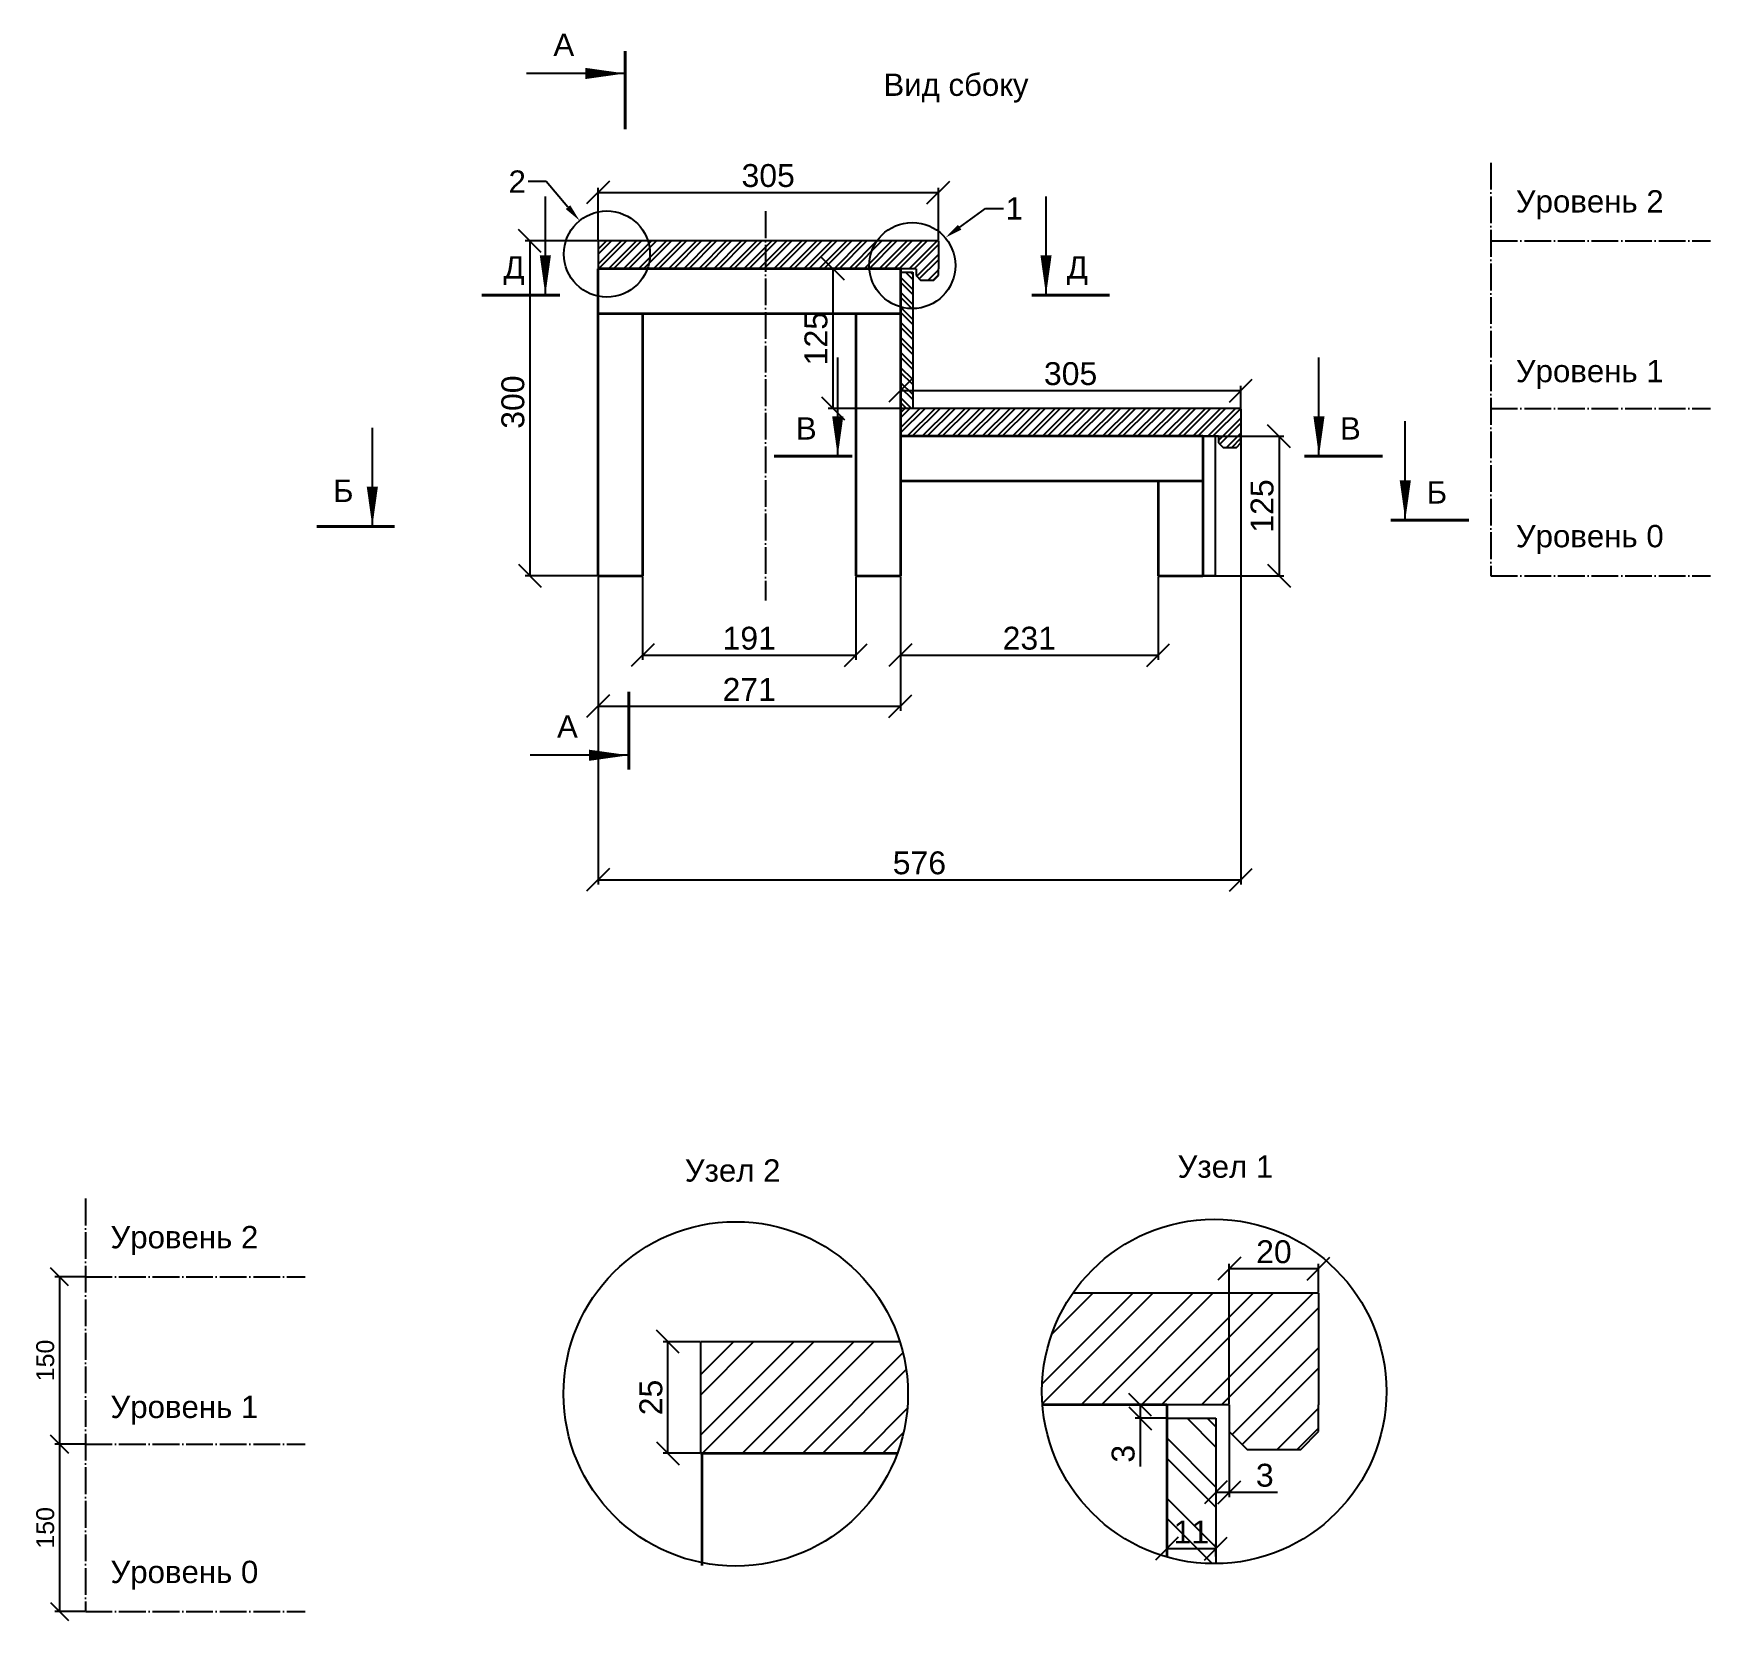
# Model space of a CAD drawing. Header units: millimetres. Extents: x 63961 to 114418, y 167972 to 194301.
# Drawn here: x 102168 to 103670, y 188816 to 190238 of the extents above; entities that cross this region are included whole.
import ezdxf
from ezdxf import colors
from ezdxf.entities.mleader import LeaderData, LeaderLine
from ezdxf.math import Vec2, Vec3

# ---------------------------------------------------------------- set-up
doc = ezdxf.new("R2010")
doc.units = ezdxf.units.MM
doc.linetypes.add('ACAD_ISO04W100', pattern=[30, 24, -3, 0, -3])
for name, color, linetype in [('Доска МПК 11х145х3000', 32, 'Continuous'), ('Заливка доски', 32, 'Continuous'), ('Заливка ступени', 52, 'Continuous'), ('Оси', 120, 'ACAD_ISO04W100'), ('Размеры', 140, 'Continuous'), ('Ступень СМ305', 52, 'Continuous')]:
    doc.layers.add(name, color=color, linetype=linetype)
doc.layers.add('Профиль 40x40', color=7, linetype='Continuous', lineweight=35)
doc.styles.get("Standard").update_dxf_attribs({"font": 'arial.ttf'})
doc.dimstyles.new('Копия Аннотативный', dxfattribs={"dimscale": 0, "dimtxt": 20.5, "dimasz": 20.5, "dimexe": 4.25, "dimexo": 0.625, "dimgap": 4.625, "dimtad": 1, "dimtxsty": 'Standard', "dimblk": 'OBLIQUE', "dimcen": 20.5, "dimclrd": 4, "dimclrt": 4, "dimadec": 0, "dimazin": 0, "dimtfac": 1, "dimtmove": 0, "dimatfit": 3, "dimfxl": 1, "dimtfillclr": 4, "dimarcsym": 0})

# ---------------------------------------------------------------- blocks, each defined once
blk = doc.blocks.new('Ступень из ДПК CM 305')
at = {"layer": 'Ступень СМ305'}
for p, q in [((103547.4, 186120.8), (103242.4, 186120.8)), ((103242.4, 186120.8), (103242.4, 186095.8)), ((103547.4, 186120.8), (103547.4, 186095.8)), ((103527.4, 186095.8), (103242.4, 186095.8)), ((103527.4, 186095.8), (103524.4, 186095.8)), ((103527.4, 186095.8), (103527.4, 186089.8)), ((103527.4, 186089.8), (103531.4, 186085.8)), ((103531.4, 186085.8), (103543.4, 186085.8)), ((103543.4, 186085.8), (103547.4, 186089.8)), ((103547.4, 186089.8), (103547.4, 186095.8))]:
    blk.add_line(p, q, dxfattribs=at)
blk = doc.blocks.new('_Oblique')
at = {"color": 0, "linetype": 'ByBlock', "lineweight": -2}
blk.add_line((-0.5, -0.5), (0.5, 0.5), dxfattribs=at)
blk = doc.blocks.new('*D112')
at = {"layer": 'Defpoints', "color": 0, "transparency": 16777216}
for p in [(102673.5, 190051.8), (102612.4, 189751.8), (102673.5, 189751.8)]:
    blk.add_point(p, dxfattribs=at)
at = {"layer": 'Размеры', "color": 0, "lineweight": -2, "transparency": 16777216}
for p, q in [((102672.9, 190051.8), (102608.2, 190051.8)), ((102672.9, 189751.8), (102608.2, 189751.8))]:
    blk.add_line(p, q, dxfattribs=at)
at = {"layer": 'Размеры', "color": 4, "lineweight": -2, "transparency": 16777216}
blk.add_line((102612.4, 190051.8), (102612.4, 189751.8), dxfattribs=at)
at = {"layer": 'Размеры', "color": 4, "lineweight": -2, "transparency": 16777216, "xscale": 20.5, "yscale": 20.5, "zscale": 20.5}
for p, rotation in [((102612.4, 190051.8), 90), ((102612.4, 189751.8), 270)]:
    blk.add_blockref('_Oblique', p, dxfattribs=dict(at, rotation=rotation))
at = {"layer": 'Размеры', "color": 4, "transparency": 16777216, "insert": (102597.3, 189907.4), "char_height": 20.5, "attachment_point": 5, "rotation": 90}
blk.add_mtext('300', dxfattribs=at)
blk = doc.blocks.new('*D113')
at = {"layer": 'Defpoints', "color": 0, "transparency": 16777216}
for p in [(102978.5, 190095.2), (102673.5, 190051.8), (102978.5, 190051.8)]:
    blk.add_point(p, dxfattribs=at)
at = {"layer": 'Заливка ступени', "color": 0, "lineweight": -2, "transparency": 16777216}
for p, q in [((102673.5, 190052.4), (102673.5, 190099.4)), ((102978.5, 190052.4), (102978.5, 190099.4))]:
    blk.add_line(p, q, dxfattribs=at)
at = {"layer": 'Заливка ступени', "color": 4, "lineweight": -2, "transparency": 16777216}
blk.add_line((102673.5, 190095.2), (102978.5, 190095.2), dxfattribs=at)
at = {"layer": 'Заливка ступени', "color": 4, "lineweight": -2, "transparency": 16777216, "xscale": 20.5, "yscale": 20.5, "zscale": 20.5, "rotation": 180}
blk.add_blockref('_Oblique', (102673.5, 190095.2), dxfattribs=at)
at = {"layer": 'Заливка ступени', "color": 4, "lineweight": -2, "transparency": 16777216, "xscale": 20.5, "yscale": 20.5, "zscale": 20.5}
blk.add_blockref('_Oblique', (102978.5, 190095.2), dxfattribs=at)
at = {"layer": 'Заливка ступени', "color": 4, "transparency": 16777216, "insert": (102826, 190110.3), "char_height": 20.5, "attachment_point": 5}
blk.add_mtext('305', dxfattribs=at)
blk = doc.blocks.new('*D114')
at = {"layer": 'Defpoints', "color": 0, "transparency": 16777216}
for p in [(103249.5, 189917.7), (102944.5, 189901.8), (103249.5, 189901.8)]:
    blk.add_point(p, dxfattribs=at)
at = {"layer": 'Размеры', "color": 0, "lineweight": -2, "transparency": 16777216}
for p, q in [((102944.5, 189902.4), (102944.5, 189921.9)), ((103249.5, 189902.4), (103249.5, 189921.9))]:
    blk.add_line(p, q, dxfattribs=at)
at = {"layer": 'Размеры', "color": 4, "lineweight": -2, "transparency": 16777216}
blk.add_line((102944.5, 189917.7), (103249.5, 189917.7), dxfattribs=at)
at = {"layer": 'Размеры', "color": 4, "lineweight": -2, "transparency": 16777216, "xscale": 20.5, "yscale": 20.5, "zscale": 20.5, "rotation": 180}
blk.add_blockref('_Oblique', (102944.5, 189917.7), dxfattribs=at)
at = {"layer": 'Размеры', "color": 4, "lineweight": -2, "transparency": 16777216, "xscale": 20.5, "yscale": 20.5, "zscale": 20.5}
blk.add_blockref('_Oblique', (103249.5, 189917.7), dxfattribs=at)
at = {"layer": 'Размеры', "color": 4, "transparency": 16777216, "insert": (103097, 189932.8), "char_height": 20.5, "attachment_point": 5}
blk.add_mtext('305', dxfattribs=at)
blk = doc.blocks.new('*D115')
at = {"layer": 'Defpoints', "color": 0, "transparency": 16777216}
for p in [(103215.5, 189876.8), (103215.5, 189751.8), (103283.8, 189751.8)]:
    blk.add_point(p, dxfattribs=at)
at = {"layer": 'Размеры', "color": 0, "lineweight": -2, "transparency": 16777216}
for p, q in [((103216.2, 189876.8), (103288, 189876.8)), ((103216.2, 189751.8), (103288, 189751.8))]:
    blk.add_line(p, q, dxfattribs=at)
at = {"layer": 'Размеры', "color": 4, "lineweight": -2, "transparency": 16777216}
blk.add_line((103283.8, 189876.8), (103283.8, 189751.8), dxfattribs=at)
at = {"layer": 'Размеры', "color": 4, "lineweight": -2, "transparency": 16777216, "xscale": 20.5, "yscale": 20.5, "zscale": 20.5}
for p, rotation in [((103283.8, 189876.8), 90), ((103283.8, 189751.8), 270)]:
    blk.add_blockref('_Oblique', p, dxfattribs=dict(at, rotation=rotation))
at = {"layer": 'Размеры', "color": 4, "transparency": 16777216, "insert": (103268.7, 189814.3), "char_height": 20.5, "attachment_point": 5, "rotation": 90}
blk.add_mtext('125', dxfattribs=at)
blk = doc.blocks.new('*D116')
at = {"layer": 'Defpoints', "color": 0, "transparency": 16777216}
for p in [(102944.5, 190026.8), (102884, 189901.8), (102944.5, 189901.8)]:
    blk.add_point(p, dxfattribs=at)
at = {"layer": 'Размеры', "color": 0, "lineweight": -2, "transparency": 16777216}
for p, q in [((102943.9, 190026.8), (102879.8, 190026.8)), ((102943.9, 189901.8), (102879.8, 189901.8))]:
    blk.add_line(p, q, dxfattribs=at)
at = {"layer": 'Размеры', "color": 4, "lineweight": -2, "transparency": 16777216}
blk.add_line((102884, 190026.8), (102884, 189901.8), dxfattribs=at)
at = {"layer": 'Размеры', "color": 4, "lineweight": -2, "transparency": 16777216, "xscale": 20.5, "yscale": 20.5, "zscale": 20.5}
for p, rotation in [((102884, 190026.8), 90), ((102884, 189901.8), 270)]:
    blk.add_blockref('_Oblique', p, dxfattribs=dict(at, rotation=rotation))
at = {"layer": 'Размеры', "color": 4, "transparency": 16777216, "insert": (102868.9, 189964.3), "char_height": 20.5, "attachment_point": 5, "rotation": 90}
blk.add_mtext('125', dxfattribs=at)
blk = doc.blocks.new('*D135')
at = {"layer": 'Defpoints', "color": 0, "transparency": 16777216}
for p in [(103183.2, 189008.8), (103159.3, 188996.8), (103183.2, 188996.8)]:
    blk.add_point(p, dxfattribs=at)
at = {"layer": 'Размеры', "color": 0, "lineweight": -2, "transparency": 16777216}
for p, q in [((103182.6, 189008.8), (103155, 189008.8)), ((103182.6, 188996.8), (103155, 188996.8))]:
    blk.add_line(p, q, dxfattribs=at)
at = {"layer": 'Размеры', "color": 4, "lineweight": -2, "transparency": 16777216}
for p, q in [((103159.3, 189008.8), (103159.3, 188996.8)), ((103159.3, 188996.8), (103159.3, 188953.6))]:
    blk.add_line(p, q, dxfattribs=at)
at = {"layer": 'Размеры', "color": 4, "lineweight": -2, "transparency": 16777216, "xscale": 20.5, "yscale": 20.5, "zscale": 20.5}
for p, rotation in [((103159.3, 189008.8), 90), ((103159.3, 188996.8), 270)]:
    blk.add_blockref('_Oblique', p, dxfattribs=dict(at, rotation=rotation))
at = {"layer": 'Размеры', "color": 4, "transparency": 16777216, "insert": (103144.2, 188965), "char_height": 20.5, "attachment_point": 5, "rotation": 90}
blk.add_mtext('3', dxfattribs=at)
blk = doc.blocks.new('*D136')
at = {"layer": 'Defpoints', "color": 0, "transparency": 16777216}
for p in [(103227.2, 188996.8), (103239.2, 188996.8), (103239.2, 188930.5)]:
    blk.add_point(p, dxfattribs=at)
at = {"layer": 'Размеры', "color": 0, "lineweight": -2, "transparency": 16777216}
for p, q in [((103227.2, 188996.2), (103227.2, 188926.2)), ((103239.2, 188996.2), (103239.2, 188926.2))]:
    blk.add_line(p, q, dxfattribs=at)
at = {"layer": 'Размеры', "color": 4, "lineweight": -2, "transparency": 16777216}
for p, q in [((103227.2, 188930.5), (103239.2, 188930.5)), ((103239.2, 188930.5), (103282.4, 188930.5))]:
    blk.add_line(p, q, dxfattribs=at)
at = {"layer": 'Размеры', "color": 4, "lineweight": -2, "transparency": 16777216, "xscale": 20.5, "yscale": 20.5, "zscale": 20.5, "rotation": 180}
blk.add_blockref('_Oblique', (103227.2, 188930.5), dxfattribs=at)
at = {"layer": 'Размеры', "color": 4, "lineweight": -2, "transparency": 16777216, "xscale": 20.5, "yscale": 20.5, "zscale": 20.5}
blk.add_blockref('_Oblique', (103239.2, 188930.5), dxfattribs=at)
at = {"layer": 'Размеры', "color": 4, "transparency": 16777216, "insert": (103271, 188945.6), "char_height": 20.5, "attachment_point": 5}
blk.add_mtext('3', dxfattribs=at)
blk = doc.blocks.new('*D137')
at = {"layer": 'Defpoints', "color": 0, "transparency": 16777216}
for p in [(102736.1, 189065.4), (102765.2, 189065.4), (102765.2, 188965.4)]:
    blk.add_point(p, dxfattribs=at)
at = {"layer": 'Размеры', "color": 0, "lineweight": -2, "transparency": 16777216}
for p, q in [((102764.6, 189065.4), (102731.9, 189065.4)), ((102764.6, 188965.4), (102731.9, 188965.4))]:
    blk.add_line(p, q, dxfattribs=at)
at = {"layer": 'Размеры', "color": 4, "lineweight": -2, "transparency": 16777216}
blk.add_line((102736.1, 188965.4), (102736.1, 189065.4), dxfattribs=at)
at = {"layer": 'Размеры', "color": 4, "lineweight": -2, "transparency": 16777216, "xscale": 20.5, "yscale": 20.5, "zscale": 20.5}
for p, rotation in [((102736.1, 189065.4), 90), ((102736.1, 188965.4), 270)]:
    blk.add_blockref('_Oblique', p, dxfattribs=dict(at, rotation=rotation))
at = {"layer": 'Размеры', "color": 4, "transparency": 16777216, "insert": (102721, 189015.4), "char_height": 20.5, "attachment_point": 5, "rotation": 90}
blk.add_mtext('25', dxfattribs=at)
blk = doc.blocks.new('*D138')
at = {"layer": 'Defpoints', "color": 0, "transparency": 16777216}
for p in [(103239.2, 189130.8), (103319.2, 189108.8), (103239.2, 189008.8)]:
    blk.add_point(p, dxfattribs=at)
at = {"layer": 'Размеры', "color": 0, "lineweight": -2, "transparency": 16777216}
for p, q in [((103239.2, 189009.4), (103239.2, 189135.1)), ((103319.2, 189109.4), (103319.2, 189135.1))]:
    blk.add_line(p, q, dxfattribs=at)
at = {"layer": 'Размеры', "color": 4, "lineweight": -2, "transparency": 16777216}
blk.add_line((103319.2, 189130.8), (103239.2, 189130.8), dxfattribs=at)
at = {"layer": 'Размеры', "color": 4, "lineweight": -2, "transparency": 16777216, "xscale": 20.5, "yscale": 20.5, "zscale": 20.5, "rotation": 180}
blk.add_blockref('_Oblique', (103239.2, 189130.8), dxfattribs=at)
at = {"layer": 'Размеры', "color": 4, "lineweight": -2, "transparency": 16777216, "xscale": 20.5, "yscale": 20.5, "zscale": 20.5}
blk.add_blockref('_Oblique', (103319.2, 189130.8), dxfattribs=at)
at = {"layer": 'Размеры', "color": 4, "transparency": 16777216, "insert": (103279.2, 189145.9), "char_height": 20.5, "attachment_point": 5}
blk.add_mtext('20', dxfattribs=at)
blk = doc.blocks.new('*D139')
at = {"layer": 'Defpoints', "color": 0, "transparency": 16777216}
for p in [(103227.2, 188880), (103183.2, 188872.5), (103227.2, 188872.1)]:
    blk.add_point(p, dxfattribs=at)
at = {"layer": 'Размеры', "color": 0, "lineweight": -2, "transparency": 16777216}
for p, q in [((103183.2, 188873.1), (103183.2, 188884.3)), ((103227.2, 188872.8), (103227.2, 188884.3))]:
    blk.add_line(p, q, dxfattribs=at)
at = {"layer": 'Размеры', "color": 4, "lineweight": -2, "transparency": 16777216}
blk.add_line((103183.2, 188880), (103227.2, 188880), dxfattribs=at)
at = {"layer": 'Размеры', "color": 4, "lineweight": -2, "transparency": 16777216, "xscale": 20.5, "yscale": 20.5, "zscale": 20.5, "rotation": 180}
blk.add_blockref('_Oblique', (103183.2, 188880), dxfattribs=at)
at = {"layer": 'Размеры', "color": 4, "lineweight": -2, "transparency": 16777216, "xscale": 20.5, "yscale": 20.5, "zscale": 20.5}
blk.add_blockref('_Oblique', (103227.2, 188880), dxfattribs=at)
at = {"layer": 'Размеры', "color": 4, "transparency": 16777216, "insert": (103205.2, 188894.9), "char_height": 20.5, "attachment_point": 5}
blk.add_mtext('11', dxfattribs=at)
blk = doc.blocks.new('*D141')
at = {"layer": 'Defpoints', "color": 0, "transparency": 16777216}
for p in [(102713.5, 189751.8), (102904.5, 189751.8), (102904.5, 189680.6)]:
    blk.add_point(p, dxfattribs=at)
at = {"layer": 'Размеры', "color": 0, "lineweight": -2, "transparency": 16777216}
for p, q in [((102713.5, 189751.2), (102713.5, 189676.4)), ((102904.5, 189751.2), (102904.5, 189676.4))]:
    blk.add_line(p, q, dxfattribs=at)
at = {"layer": 'Размеры', "color": 4, "lineweight": -2, "transparency": 16777216}
blk.add_line((102713.5, 189680.6), (102904.5, 189680.6), dxfattribs=at)
at = {"layer": 'Размеры', "color": 4, "lineweight": -2, "transparency": 16777216, "xscale": 20.5, "yscale": 20.5, "zscale": 20.5, "rotation": 180}
blk.add_blockref('_Oblique', (102713.5, 189680.6), dxfattribs=at)
at = {"layer": 'Размеры', "color": 4, "lineweight": -2, "transparency": 16777216, "xscale": 20.5, "yscale": 20.5, "zscale": 20.5}
blk.add_blockref('_Oblique', (102904.5, 189680.6), dxfattribs=at)
at = {"layer": 'Размеры', "color": 4, "transparency": 16777216, "insert": (102809, 189695.7), "char_height": 20.5, "attachment_point": 5}
blk.add_mtext('191', dxfattribs=at)
blk = doc.blocks.new('*D125')
at = {"layer": 'Defpoints', "color": 0, "transparency": 16777216}
for p in [(103249.5, 189901.8), (102673.5, 189751.8), (103249.5, 189479.3)]:
    blk.add_point(p, dxfattribs=at)
at = {"layer": 'Размеры', "color": 0, "lineweight": -2, "transparency": 16777216}
for p, q in [((103249.5, 189901.2), (103249.5, 189475.1)), ((102673.5, 189751.2), (102673.5, 189475.1))]:
    blk.add_line(p, q, dxfattribs=at)
at = {"layer": 'Размеры', "color": 4, "lineweight": -2, "transparency": 16777216}
blk.add_line((102673.5, 189479.3), (103249.5, 189479.3), dxfattribs=at)
at = {"layer": 'Размеры', "color": 4, "lineweight": -2, "transparency": 16777216, "xscale": 20.5, "yscale": 20.5, "zscale": 20.5, "rotation": 180}
blk.add_blockref('_Oblique', (102673.5, 189479.3), dxfattribs=at)
at = {"layer": 'Размеры', "color": 4, "lineweight": -2, "transparency": 16777216, "xscale": 20.5, "yscale": 20.5, "zscale": 20.5}
blk.add_blockref('_Oblique', (103249.5, 189479.3), dxfattribs=at)
at = {"layer": 'Размеры', "color": 4, "transparency": 16777216, "insert": (102961.5, 189494.4), "char_height": 20.5, "attachment_point": 5}
blk.add_mtext('576', dxfattribs=at)
blk = doc.blocks.new('*D126')
at = {"layer": 'Defpoints', "color": 0, "transparency": 16777216}
for p in [(102944.5, 189751.8), (103175.5, 189751.8), (103175.5, 189680.6)]:
    blk.add_point(p, dxfattribs=at)
at = {"layer": 'Размеры', "color": 0, "lineweight": -2, "transparency": 16777216}
for p, q in [((102944.5, 189751.2), (102944.5, 189676.4)), ((103175.5, 189751.2), (103175.5, 189676.4))]:
    blk.add_line(p, q, dxfattribs=at)
at = {"layer": 'Размеры', "color": 4, "lineweight": -2, "transparency": 16777216}
blk.add_line((102944.5, 189680.6), (103175.5, 189680.6), dxfattribs=at)
at = {"layer": 'Размеры', "color": 4, "lineweight": -2, "transparency": 16777216, "xscale": 20.5, "yscale": 20.5, "zscale": 20.5, "rotation": 180}
blk.add_blockref('_Oblique', (102944.5, 189680.6), dxfattribs=at)
at = {"layer": 'Размеры', "color": 4, "lineweight": -2, "transparency": 16777216, "xscale": 20.5, "yscale": 20.5, "zscale": 20.5}
blk.add_blockref('_Oblique', (103175.5, 189680.6), dxfattribs=at)
at = {"layer": 'Размеры', "color": 4, "transparency": 16777216, "insert": (103060, 189695.7), "char_height": 20.5, "attachment_point": 5}
blk.add_mtext('231', dxfattribs=at)
blk = doc.blocks.new('*D132')
at = {"layer": 'Defpoints', "color": 0, "transparency": 16777216}
for p in [(102214.1, 189123.6), (102190.9, 188973.6), (102214.1, 188973.6)]:
    blk.add_point(p, dxfattribs=at)
at = {"layer": 'Ступень СМ305', "color": 0, "lineweight": -2, "transparency": 16777216}
for p, q in [((102213.5, 189123.6), (102186.7, 189123.6)), ((102213.5, 188973.6), (102186.7, 188973.6))]:
    blk.add_line(p, q, dxfattribs=at)
at = {"layer": 'Ступень СМ305', "color": 4, "lineweight": -2, "transparency": 16777216}
blk.add_line((102190.9, 189123.6), (102190.9, 188973.6), dxfattribs=at)
at = {"layer": 'Ступень СМ305', "color": 4, "lineweight": -2, "transparency": 16777216, "xscale": 16, "yscale": 16, "zscale": 16}
for p, rotation in [((102190.9, 189123.6), 90), ((102190.9, 188973.6), 270)]:
    blk.add_blockref('_Oblique', p, dxfattribs=dict(at, rotation=rotation))
at = {"layer": 'Ступень СМ305', "color": 4, "transparency": 16777216, "insert": (102178.2, 189048.6), "char_height": 16, "attachment_point": 5, "rotation": 90}
blk.add_mtext('150', dxfattribs=at)
blk = doc.blocks.new('*D133')
at = {"layer": 'Defpoints', "color": 0, "transparency": 16777216}
for p in [(102213.5, 188973.6), (102190.9, 188823.6), (102214.1, 188823.6)]:
    blk.add_point(p, dxfattribs=at)
at = {"layer": 'Ступень СМ305', "color": 0, "lineweight": -2, "transparency": 16777216}
for p, q in [((102212.9, 188973.6), (102186.7, 188973.6)), ((102213.5, 188823.6), (102186.7, 188823.6))]:
    blk.add_line(p, q, dxfattribs=at)
at = {"layer": 'Ступень СМ305', "color": 4, "lineweight": -2, "transparency": 16777216}
blk.add_line((102190.9, 188973.6), (102190.9, 188823.6), dxfattribs=at)
at = {"layer": 'Ступень СМ305', "color": 4, "lineweight": -2, "transparency": 16777216, "xscale": 16, "yscale": 16, "zscale": 16}
for p, rotation in [((102190.9, 188973.6), 90), ((102190.9, 188823.6), 270)]:
    blk.add_blockref('_Oblique', p, dxfattribs=dict(at, rotation=rotation))
at = {"layer": 'Ступень СМ305', "color": 4, "transparency": 16777216, "insert": (102178.2, 188898.6), "char_height": 16, "attachment_point": 5, "rotation": 90}
blk.add_mtext('150', dxfattribs=at)
blk = doc.blocks.new('*D149')
at = {"layer": 'Defpoints', "color": 0, "transparency": 16777216}
for p in [(102673.5, 189751.8), (102944.5, 189751.8), (102944.5, 189634.9)]:
    blk.add_point(p, dxfattribs=at)
at = {"layer": 'Ступень СМ305', "color": 0, "lineweight": -2, "transparency": 16777216}
for p, q in [((102673.5, 189751.2), (102673.5, 189630.7)), ((102944.5, 189751.2), (102944.5, 189630.7))]:
    blk.add_line(p, q, dxfattribs=at)
at = {"layer": 'Ступень СМ305', "color": 4, "lineweight": -2, "transparency": 16777216}
blk.add_line((102673.5, 189634.9), (102944.5, 189634.9), dxfattribs=at)
at = {"layer": 'Ступень СМ305', "color": 4, "lineweight": -2, "transparency": 16777216, "xscale": 20.5, "yscale": 20.5, "zscale": 20.5, "rotation": 180}
blk.add_blockref('_Oblique', (102673.5, 189634.9), dxfattribs=at)
at = {"layer": 'Ступень СМ305', "color": 4, "lineweight": -2, "transparency": 16777216, "xscale": 20.5, "yscale": 20.5, "zscale": 20.5}
blk.add_blockref('_Oblique', (102944.5, 189634.9), dxfattribs=at)
at = {"layer": 'Ступень СМ305', "color": 4, "transparency": 16777216, "insert": (102809, 189649.9), "char_height": 20.5, "attachment_point": 5}
blk.add_mtext('271', dxfattribs=at)

msp = doc.modelspace()

# ---------------------------------------------------------------- hatches: boundary and pattern name
at = {"layer": 'Заливка доски'}
h = msp.add_hatch(dxfattribs=at)
h.set_pattern_fill('ANSI32', color=256, angle=90)
h.set_pattern_definition([(135, (-804.172, 4554.453), (-6.7351921, -6.7351921), []), (135, (-804.172, 4558.944), (-6.7351921, -6.7351921), [])])
h.paths.add_polyline_path([(102955.545, 190023.798), (102944.545, 190023.798), (102944.545, 189901.797), (102955.545, 189901.797)])
at = {"layer": 'Заливка ступени'}
h = msp.add_hatch(dxfattribs=at)
h.set_pattern_fill('ANSI32', color=256, angle=180)
h.set_pattern_definition([(225, (-804.172, 4554.453), (6.7351921, -6.7351921), []), (225, (-808.662, 4554.453), (6.7351921, -6.7351921), [])])
h.paths.add_polyline_path([(102978.545, 190051.798), (102673.545, 190051.798), (102673.545, 190026.798), (102958.545, 190026.798), (102958.545, 190020.798), (102962.545, 190016.798), (102974.545, 190016.798), (102978.545, 190020.798), (102978.545, 190026.798)])
h.paths.add_polyline_path([(103249.545, 189901.797), (102944.545, 189901.797), (102944.545, 189876.797), (103229.545, 189876.797), (103229.545, 189870.797), (103233.545, 189866.797), (103245.545, 189866.797), (103249.545, 189870.797), (103249.545, 189876.797)])

# ---------------------------------------------------------------- linework, layer by layer
at = {"layer": 'Доска МПК 11х145х3000'}
for p, q in [((102944.545, 190026.798), (102944.545, 189901.797)), ((102944.545, 190023.798), (102955.545, 190023.798)), ((102955.545, 190023.798), (102955.545, 189901.797)), ((102955.545, 189901.797), (102944.545, 189901.797)), ((103215.545, 189876.797), (103215.545, 189751.798)), ((103215.545, 189876.797), (103226.545, 189876.797)), ((103226.545, 189876.797), (103226.545, 189751.798)), ((103226.545, 189751.798), (103215.545, 189751.798)), ((103183.193, 189008.804), (103183.193, 188872.457)), ((103183.193, 188996.804), (103227.193, 188996.804)), ((103227.193, 188996.804), (103227.193, 188866.502))]:
    msp.add_line(p, q, dxfattribs=at)
at = {"layer": 'Заливка доски', "linetype": 'Continuous'}
for p, q in [((103227.193, 188971.032), (103201.42, 188996.804)), ((103227.193, 188988.992), (103219.381, 188996.804)), ((103227.193, 188935.111), (103183.193, 188979.111)), ((103227.193, 188917.15), (103183.193, 188961.15)), ((103227.193, 188881.229), (103183.193, 188925.229)), ((103223.957, 188866.504), (103183.193, 188907.268))]:
    msp.add_line(p, q, dxfattribs=at)
at = {"layer": 'Заливка ступени', "linetype": 'Continuous'}
for p, q in [((103152.698, 189108.804), (103071.513, 189027.619)), ((103170.659, 189108.804), (103071.749, 189009.895)), ((103116.777, 189108.804), (103080.172, 189072.199)), ((103206.58, 189108.804), (103106.58, 189008.804)), ((103224.54, 189108.804), (103124.54, 189008.804)), ((103260.461, 189108.804), (103160.461, 189008.804)), ((103278.422, 189108.804), (103178.422, 189008.804)), ((103314.343, 189108.804), (103214.343, 189008.804)), ((103319.193, 189095.694), (103232.303, 189008.804)), ((102812.965, 189065.352), (102765.248, 189017.635)), ((102848.886, 189065.352), (102765.248, 188981.714)), ((102795.004, 189065.352), (102765.248, 189035.596)), ((102866.846, 189065.352), (102766.846, 188965.352)), ((102902.767, 189065.352), (102802.767, 188965.352)), ((102920.728, 189065.352), (102820.728, 188965.352)), ((102946.757, 189055.46), (102856.649, 188965.352)), ((103319.193, 189059.773), (103241.709, 188982.289)), ((102949.67, 189040.412), (102874.61, 188965.352)), ((103319.193, 189041.812), (103250.689, 188973.308)), ((102950.65, 189005.471), (102910.531, 188965.352)), ((103319.193, 189005.891), (103282.106, 188968.804)), ((103319.193, 188987.931), (103300.067, 188968.804)), ((102947.315, 188984.175), (102928.491, 188965.352))]:
    msp.add_line(p, q, dxfattribs=at)
at = {"layer": 'Оси'}
for p, q in [((103473.534, 190121.849), (103473.534, 189751.798)), ((102823.545, 190078.379), (102823.545, 189729.486)), ((103473.534, 190051.798), (103670.398, 190051.798)), ((103473.534, 189901.797), (103670.398, 189901.797)), ((103473.534, 189751.798), (103670.398, 189751.798)), ((102214.132, 189193.645), (102214.132, 188823.594)), ((102214.132, 189123.594), (102410.996, 189123.594)), ((102214.132, 188973.593), (102410.996, 188973.593)), ((102214.132, 188823.594), (102410.996, 188823.594))]:
    msp.add_line(p, q, dxfattribs=at)
at = {"layer": 'Профиль 40x40'}
for p, q in [((102673.545, 189751.798), (102673.545, 190026.798)), ((102944.545, 190026.798), (102673.545, 190026.798)), ((102944.545, 190026.798), (102944.545, 189751.798)), ((102944.545, 189986.65), (102673.545, 189986.65)), ((102713.545, 189751.798), (102713.545, 189986.798)), ((102904.545, 189986.798), (102904.545, 189751.798)), ((103215.545, 189876.797), (102944.545, 189876.797)), ((103215.545, 189876.797), (103215.545, 189751.798)), ((102944.545, 189836.797), (103215.545, 189836.797)), ((103175.545, 189836.797), (103175.545, 189751.798)), ((102673.545, 189751.798), (102713.545, 189751.798)), ((102904.545, 189751.798), (102944.545, 189751.798)), ((103175.545, 189751.798), (103215.545, 189751.798)), ((103183.193, 189008.804), (103071.83, 189008.804)), ((103183.193, 189008.804), (103183.193, 188872.457)), ((102941.719, 188965.352), (102765.248, 188965.352)), ((102766.846, 188864.826), (102766.846, 188965.352))]:
    msp.add_line(p, q, dxfattribs=at)
at = {"layer": 'Размеры', "color": 2, "lineweight": 40}
for p, q in [((102697.812, 190221.843), (102697.812, 190152.041)), ((102569.363, 190003.321), (102639.166, 190003.321)), ((103131.923, 190003.321), (103062.12, 190003.321)), ((102831.382, 189859.048), (102901.184, 189859.048)), ((103376.515, 189859.048), (103306.712, 189859.048)), ((103453.869, 189801.721), (103384.066, 189801.721)), ((102491.186, 189795.953), (102421.383, 189795.953)), ((102701.061, 189647.873), (102701.061, 189578.07))]:
    msp.add_line(p, q, dxfattribs=at)
at = {"layer": 'Размеры', "color": 2}
for p, q in [((102697.812, 190201.922), (102609.347, 190201.922)), ((102626.305, 190003.321), (102626.305, 190091.785)), ((103074.981, 190003.321), (103074.981, 190091.785)), ((102888.324, 189859.048), (102888.324, 189947.512)), ((103319.573, 189859.048), (103319.573, 189947.512)), ((103396.926, 189801.721), (103396.926, 189890.185)), ((102471.265, 189795.953), (102471.265, 189884.417)), ((102701.061, 189590.931), (102612.597, 189590.931))]:
    msp.add_line(p, q, dxfattribs=at)
at = {"layer": 'Размеры'}
for p, q in [((103215.545, 189751.798), (103226.545, 189751.798)), ((103180.693, 189008.804), (103071.83, 189008.804))]:
    msp.add_line(p, q, dxfattribs=at)
at = {"layer": 'Размеры', "color": 2}
for points in [[(102697.812, 190201.922, 0, 10, 0), (102662.201, 190201.922, 10, 10, 0)], [(102626.305, 190003.321, 0, 10, 0), (102626.305, 190038.932, 10, 10, 0)], [(103074.981, 190003.321, 0, 10, 0), (103074.981, 190038.932, 10, 10, 0)], [(102888.324, 189859.048, 0, 10, 0), (102888.324, 189894.659, 10, 10, 0)], [(103319.573, 189859.048, 0, 10, 0), (103319.573, 189894.659, 10, 10, 0)], [(103396.926, 189801.721, 0, 10, 0), (103396.926, 189837.331, 10, 10, 0)], [(102471.265, 189795.953, 0, 10, 0), (102471.265, 189831.564, 10, 10, 0)], [(102701.061, 189590.931, 0, 10, 0), (102665.45, 189590.931, 10, 10, 0)]]:
    msp.add_lwpolyline(points, format="xyseb", dxfattribs=at)
at = {"layer": 'Размеры', "color": 2, "const_width": 5}
for points in [[(102697.812, 190164.901), (102697.812, 190164.901)], [(102626.305, 190003.321), (102626.305, 190003.321)], [(103074.981, 190003.321), (103074.981, 190003.321)], [(102888.324, 189859.048), (102888.324, 189859.048)], [(103319.573, 189859.048), (103319.573, 189859.048)], [(102508.286, 189795.953), (102508.286, 189795.953)], [(103396.926, 189801.721), (103396.926, 189801.721)], [(102701.061, 189590.931), (102701.061, 189590.931)]]:
    msp.add_lwpolyline(points, dxfattribs=at)
at = {"layer": 'Размеры'}
for centre, radius in [((102681.458, 190040.121), 38.578), ((102955.165, 190029.799), 38.578), ((102796.901, 189018.643), 154.312), ((103225.675, 189020.806), 154.312)]:
    msp.add_circle(centre, radius, dxfattribs=at)
at = {"layer": 'Ступень СМ305'}
for p, q in [((103319.193, 189108.804), (103098.913, 189108.804)), ((103319.193, 189108.804), (103319.193, 189008.804)), ((102943.974, 189065.352), (102765.248, 189065.352)), ((102765.248, 189065.352), (102765.248, 188965.352)), ((103239.193, 189008.804), (103071.83, 189008.804)), ((103239.193, 189008.804), (103227.193, 189008.804)), ((103239.193, 189008.804), (103239.193, 188984.804)), ((103319.193, 188984.804), (103319.193, 189008.804)), ((103239.193, 188984.804), (103255.193, 188968.804)), ((103303.193, 188968.804), (103319.193, 188984.804)), ((102941.719, 188965.352), (102765.248, 188965.352)), ((103255.193, 188968.804), (103303.193, 188968.804))]:
    msp.add_line(p, q, dxfattribs=at)

# ---------------------------------------------------------------- block references
for p in [(-568.83, 3930.982), (-297.83, 3780.981)]:
    msp.add_blockref('Ступень из ДПК CM 305', p, dxfattribs=at)

# ---------------------------------------------------------------- texts
at = {"layer": 'Оси'}
for s, p in [('Уровень 2', (103495.992, 190077.307)), ('Уровень 1', (103495.992, 189925.234)), ('Уровень 0', (103495.992, 189777.307)), ('Уровень 2', (102236.589, 189149.102)), ('Уровень 1', (102236.589, 188997.029)), ('Уровень 0', (102236.589, 188849.102))]:
    msp.add_text(s, height=20, dxfattribs=at).set_placement(p)
at = {"layer": 'Размеры'}
msp.add_text('Вид сбоку', height=20, dxfattribs=at).set_placement((102929.249, 190181.814))
at = {"layer": 'Размеры', "color": 2, "char_height": 20}
for s, insert, attachment_point in [('А', (102652.167, 190237.694), 3), ('Д', (102588.812, 190038.088), 1), ('Д', (103112.475, 190038.088), 3), ('В', (102850.83, 189893.815), 1), ('В', (103357.066, 189893.815), 3), ('Б', (102454.383, 189837.884), 3), ('Б', (103434.42, 189836.488), 3), ('А', (102655.417, 189626.702), 3)]:
    msp.add_mtext(s, dxfattribs=dict(at, insert=insert, attachment_point=attachment_point))
at = {"layer": 'Размеры', "char_height": 20, "attachment_point": 3}
for s, insert in [('Узел 2', (102836.974, 189228.846)), ('Узел 1', (103278.555, 189232.337))]:
    msp.add_mtext(s, dxfattribs=dict(at, insert=insert))

# ---------------------------------------------------------------- dimensions: what is measured, and where the dimension line sits
at = {"layer": 'Заливка ступени'}
dim = msp.add_linear_dim(base=(102978.545, 190095.191), p1=(102673.545, 190051.798), p2=(102978.545, 190051.798), dimstyle='Копия Аннотативный', dxfattribs=at)
dim.commit()
dim.dimension.update_dxf_attribs({"geometry": '*D113', "text_midpoint": (102826.045, 190110.29)})
at = {"layer": 'Размеры'}
dim = msp.add_linear_dim(base=(102612.409, 189751.798), p1=(102673.545, 190051.798), p2=(102673.545, 189751.798), angle=90, dimstyle='Копия Аннотативный', dxfattribs=at)
dim.commit()
dim.dimension.update_dxf_attribs({"geometry": '*D112', "text_midpoint": (102612.409, 189907.372), "dimtype": 160})
for base, p1, p2, picture, middle in [((102884.015, 189901.797), (102944.545, 190026.798), (102944.545, 189901.797), '*D116', (102868.923, 189964.298)), ((103283.771, 189751.798), (103215.545, 189876.797), (103215.545, 189751.798), '*D115', (103268.679, 189814.298))]:
    dim = msp.add_linear_dim(base=base, p1=p1, p2=p2, angle=90, dimstyle='Копия Аннотативный', dxfattribs=at)
    dim.commit()
    dim.dimension.update_dxf_attribs({"geometry": picture, "text_midpoint": middle})
for base, p1, p2, picture, middle in [((103249.545, 189917.67), (102944.545, 189901.797), (103249.545, 189901.797), '*D114', (103097.045, 189932.769)), ((103249.545, 189479.302), (102673.545, 189751.798), (103249.545, 189901.797), '*D125', (102961.545, 189494.394)), ((102904.545, 189680.632), (102713.545, 189751.798), (102904.545, 189751.798), '*D141', (102809.045, 189695.724)), ((103175.545, 189680.632), (102944.545, 189751.798), (103175.545, 189751.798), '*D126', (103060.045, 189695.731))]:
    dim = msp.add_linear_dim(base=base, p1=p1, p2=p2, dimstyle='Копия Аннотативный', dxfattribs=at)
    dim.commit()
    dim.dimension.update_dxf_attribs({"geometry": picture, "text_midpoint": middle})
for base, p1, p2, text, picture, middle in [((103239.193, 189130.828), (103319.193, 189108.804), (103239.193, 189008.804), '20', '*D138', (103279.193, 189145.92)), ((103239.193, 188930.499), (103227.193, 188996.804), (103239.193, 188996.804), '3', '*D136', (103271.03, 188945.597)), ((103227.193, 188880.021), (103183.193, 188872.457), (103227.193, 188872.137), '11', '*D139', (103205.193, 188894.937))]:
    dim = msp.add_linear_dim(base=base, p1=p1, p2=p2, text=text, dimstyle='Копия Аннотативный', dxfattribs=at)
    dim.commit()
    dim.dimension.update_dxf_attribs({"geometry": picture, "text_midpoint": middle})
for base, p1, p2, text, picture, middle in [((102736.135, 189065.352), (102765.248, 188965.352), (102765.248, 189065.352), '25', '*D137', (102721.044, 189015.352)), ((103159.26, 188996.804), (103183.193, 189008.804), (103183.193, 188996.804), '3', '*D135', (103144.162, 188964.967))]:
    dim = msp.add_linear_dim(base=base, p1=p1, p2=p2, angle=90, text=text, dimstyle='Копия Аннотативный', dxfattribs=at)
    dim.commit()
    dim.dimension.update_dxf_attribs({"geometry": picture, "text_midpoint": middle})
at = {"layer": 'Ступень СМ305'}
dim = msp.add_linear_dim(base=(102944.545, 189634.949), p1=(102673.545, 189751.798), p2=(102944.545, 189751.798), dimstyle='Копия Аннотативный', dxfattribs=at)
dim.commit()
dim.dimension.update_dxf_attribs({"geometry": '*D149', "text_midpoint": (102809.045, 189649.866)})
for base, p1, p2, picture, middle in [((102190.949, 188973.593), (102214.132, 189123.594), (102214.132, 188973.593), '*D132', (102178.155, 189048.594)), ((102190.949, 188823.594), (102213.507, 188973.593), (102214.132, 188823.594), '*D133', (102178.155, 188898.594))]:
    dim = msp.add_linear_dim(base=base, p1=p1, p2=p2, angle=90, dimstyle='Копия Аннотативный', override={"dimtxt": 16, "dimasz": 16}, dxfattribs=at)
    dim.commit()
    dim.dimension.update_dxf_attribs({"geometry": picture, "text_midpoint": middle})

# ---------------------------------------------------------------- leaders
at = {"layer": 'Размеры'}
ml = msp.add_multileader_mtext('Standard', dxfattribs=at)
ml.set_content('2', color=256)
ml.set_leader_properties()
ml.build(insert=Vec2(0, 0))
ml.multileader.update_dxf_attribs({"dogleg_length": 16, "arrow_head_size": 16})
ctx = ml.context
ctx.base_point, ctx.char_height, ctx.arrow_head_size, ctx.plane_origin = Vec3(102593.643, 190105.006), 20, 16, Vec3(102599.536, 190093.704)
ctx.text_align_type = 2
notes = []
notes.append((ctx, [(1, (1, 1, 0), (102626.89, 190105.006), (-1, 0), 16, [(0, [(102657.043, 190069.991)], 0, [])])]))
ctx.mtext.insert, ctx.mtext.alignment, ctx.mtext.flow_direction = Vec3(102608.89, 190115.006), 3, 5
ml = msp.add_multileader_mtext('Standard', dxfattribs=at)
ml.set_content('1', color=256)
ml.set_leader_properties()
ml.build(insert=Vec2(0, 0))
ml.multileader.update_dxf_attribs({"dogleg_length": 16, "arrow_head_size": 16})
ctx = ml.context
ctx.base_point, ctx.char_height, ctx.arrow_head_size, ctx.plane_origin = Vec3(103036.741, 190080.969), 20, 16, Vec3(102999.183, 190051.75)
notes.append((ctx, [(0, (1, 1, 0), (103020.741, 190080.969), (1, 0), 16, [(0, [(102984.671, 190054.651)], 0, [])])]))
ctx.mtext.insert, ctx.mtext.flow_direction = Vec3(103038.741, 190090.969), 5
for ctx, leaders in notes:
    for number, flags, end, landing, length, lines in leaders:
        leader = LeaderData()
        leader.index, (leader.has_last_leader_line, leader.has_dogleg_vector, leader.attachment_direction) = number, flags
        leader.last_leader_point, leader.dogleg_vector, leader.dogleg_length = Vec3(end), Vec3(landing), length
        for number, points, colour, breaks in lines:
            line = LeaderLine()
            line.index, line.vertices, line.color, line.breaks = number, Vec3.list(points), colors.encode_raw_color(colour), breaks
            leader.lines.append(line)
        ctx.leaders.append(leader)

doc.saveas('drawing.dxf')
